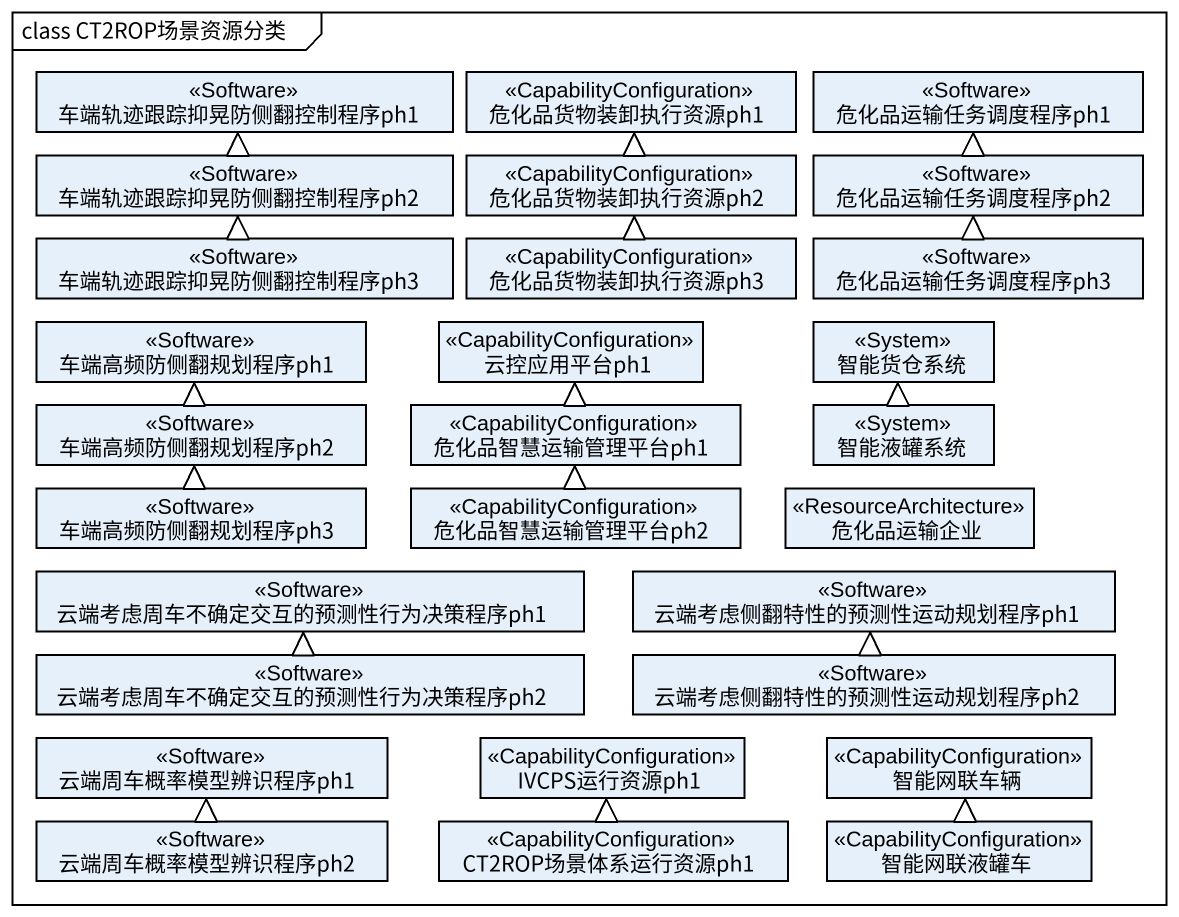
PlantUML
@startuml
mainframe class CT2ROP场景资源分类
hide circle
hide empty members
class 车端轨迹跟踪抑晃防侧翻控制程序ph1 <<Software>>
class 危化品货物装卸执行资源ph1 <<CapabilityConfiguration>>
class 危化品运输任务调度程序ph1 <<Software>>
class 车端轨迹跟踪抑晃防侧翻控制程序ph2 <<Software>>
class 危化品货物装卸执行资源ph2 <<CapabilityConfiguration>>
class 危化品运输任务调度程序ph2 <<Software>>
class 车端轨迹跟踪抑晃防侧翻控制程序ph3 <<Software>>
class 危化品货物装卸执行资源ph3 <<CapabilityConfiguration>>
class 危化品运输任务调度程序ph3 <<Software>>
class 车端高频防侧翻规划程序ph1 <<Software>>
class 云控应用平台ph1 <<CapabilityConfiguration>>
class 智能货仓系统 <<System>>
class 车端高频防侧翻规划程序ph2 <<Software>>
class 车端高频防侧翻规划程序ph3 <<Software>>
class 危化品智慧运输管理平台ph1 <<CapabilityConfiguration>>
class 危化品智慧运输管理平台ph2 <<CapabilityConfiguration>>
class 危化品运输企业 <<ResourceArchitecture>>
class 智能液罐系统 <<System>>
class 云端考虑周车不确定交互的预测性行为决策程序ph1 <<Software>>
class 云端考虑侧翻特性的预测性运动规划程序ph1 <<Software>>
class 云端考虑周车不确定交互的预测性行为决策程序ph2 <<Software>>
class 云端考虑侧翻特性的预测性运动规划程序ph2 <<Software>>
class 云端周车概率模型辨识程序ph1 <<Software>>
class IVCPS运行资源ph1 <<CapabilityConfiguration>>
class 智能网联车辆 <<CapabilityConfiguration>>
class 云端周车概率模型辨识程序ph2 <<Software>>
class CT2ROP场景体系运行资源ph1 <<CapabilityConfiguration>>
class 智能网联液罐车 <<CapabilityConfiguration>>
车端轨迹跟踪抑晃防侧翻控制程序ph2 -up-|> 车端轨迹跟踪抑晃防侧翻控制程序ph1
危化品货物装卸执行资源ph2 -up-|> 危化品货物装卸执行资源ph1
危化品运输任务调度程序ph2 -up-|> 危化品运输任务调度程序ph1
车端轨迹跟踪抑晃防侧翻控制程序ph3 -up-|> 车端轨迹跟踪抑晃防侧翻控制程序ph2
危化品货物装卸执行资源ph3 -up-|> 危化品货物装卸执行资源ph2
危化品运输任务调度程序ph3 -up-|> 危化品运输任务调度程序ph2
车端高频防侧翻规划程序ph2 -up-|> 车端高频防侧翻规划程序ph1
车端高频防侧翻规划程序ph3 -up-|> 车端高频防侧翻规划程序ph2
危化品智慧运输管理平台ph1 -up-|> 云控应用平台ph1
危化品智慧运输管理平台ph2 -up-|> 危化品智慧运输管理平台ph1
智能液罐系统 -up-|> 智能货仓系统
云端考虑周车不确定交互的预测性行为决策程序ph2 -up-|> 云端考虑周车不确定交互的预测性行为决策程序ph1
云端考虑侧翻特性的预测性运动规划程序ph2 -up-|> 云端考虑侧翻特性的预测性运动规划程序ph1
云端周车概率模型辨识程序ph2 -up-|> 云端周车概率模型辨识程序ph1
CT2ROP场景体系运行资源ph1 -up-|> IVCPS运行资源ph1
智能网联液罐车 -up-|> 智能网联车辆
@enduml
